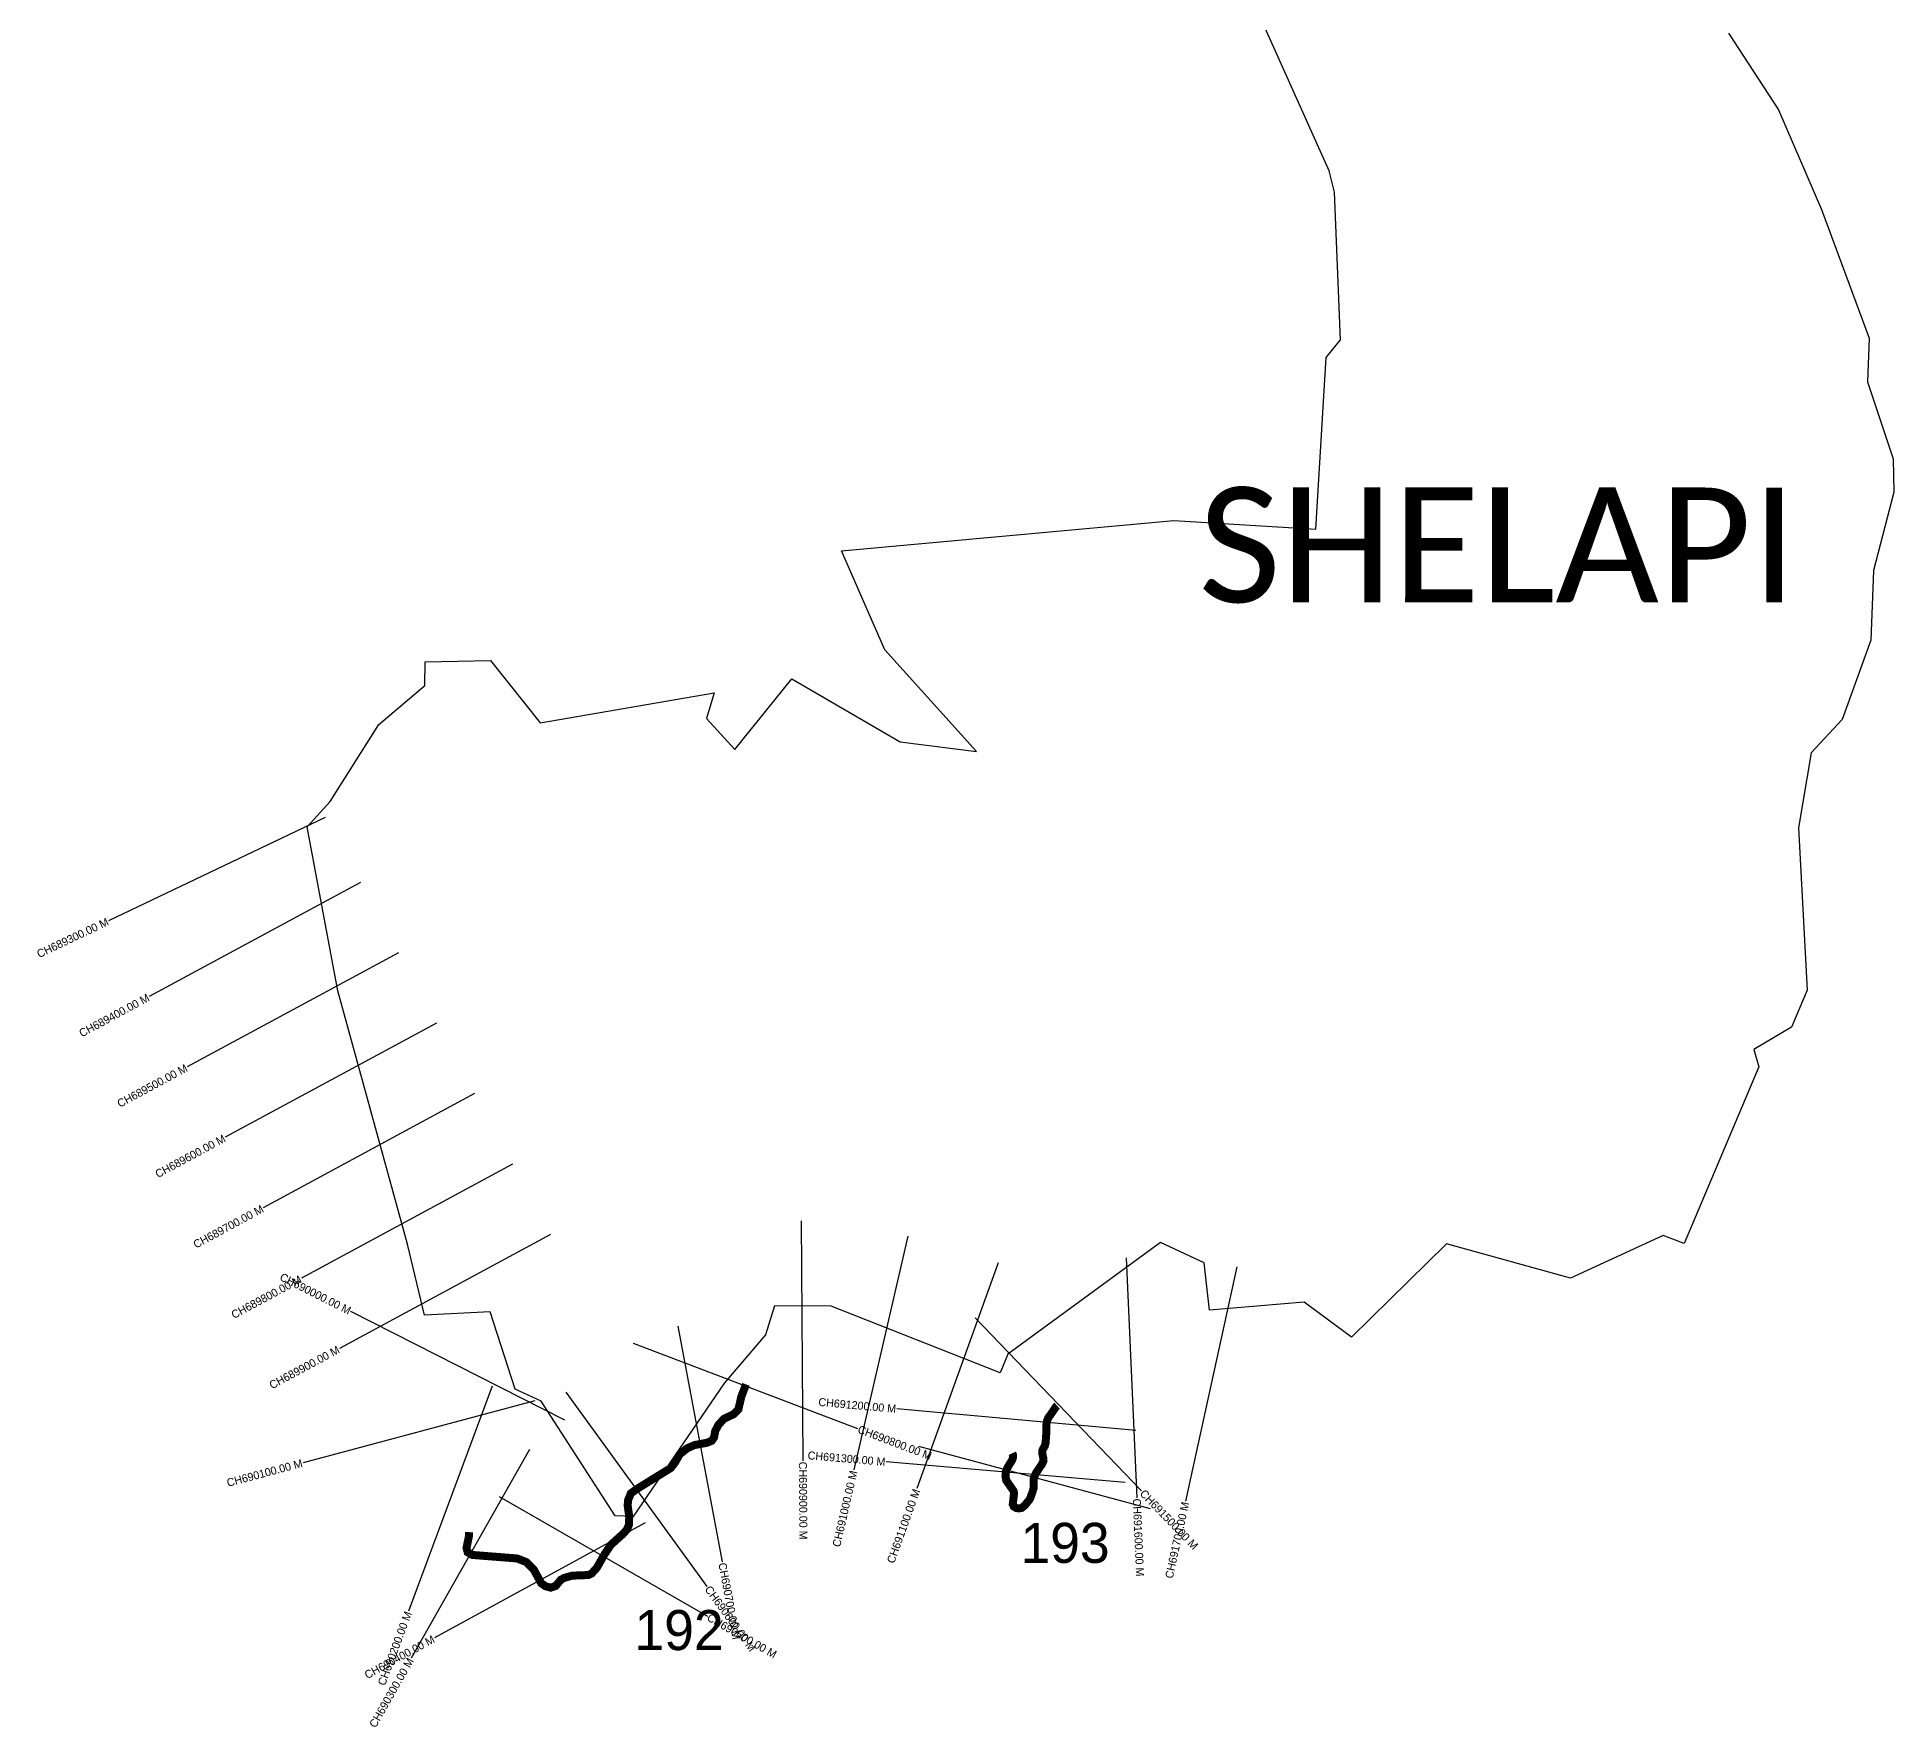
# Model space of a CAD drawing. Header units: metres. Extents: x 340059 to 343408, y 1762380 to 1766604.
# Drawn here: x 340059 to 342379, y 1762380 to 1764492 of the extents above; entities that cross this region are included whole.
import ezdxf
from ezdxf.enums import TextEntityAlignment as Align

# ---------------------------------------------------------------- set-up
doc = ezdxf.new("R2010")
doc.units = ezdxf.units.M
for name, color, linetype in [('CS', 134, 'Continuous'), ('CSMark', 6, 'Continuous'), ('UNPROTECTED', 10, 'Continuous'), ('VILLAGE NAME', 250, 'Continuous')]:
    doc.layers.add(name, color=color, linetype=linetype)

msp = doc.modelspace()

# ---------------------------------------------------------------- linework, layer by layer
at = {"color": 6}
msp.add_lwpolyline([(342172.4, 1764496.9), (342234.9, 1764401.1), (342288.7, 1764276.8), (342348.5, 1764115.8), (342346.4, 1764061.2), (342378.2, 1763965), (342379.2, 1763923.4), (342353.6, 1763825.5), (342350.3, 1763738.4), (342314.4, 1763639), (342275.7, 1763597.7), (342259.8, 1763503.8), (342270.7, 1763300.9), (342251.4, 1763254.6), (342204.2, 1763226.8), (342210.4, 1763204.9), (342117.1, 1762984.1), (342090.9, 1762994.2), (341975, 1762940.8), (341820.2, 1762983.8), (341701.4, 1762867.1), (341642.3, 1762911.1), (341523.6, 1762901.1), (341517.3, 1762960.2), (341462.5, 1762985.7), (341271.7, 1762846), (341262.2, 1762822.5), (341050.8, 1762905.9), (340980, 1762906.4), (340968.8, 1762870.3), (340917.5, 1762810.1), (340803.6, 1762643), (340781.1, 1762644), (340688.6, 1762787.4), (340656, 1762802.3), (340624.8, 1762899), (340542.6, 1762894.6), (340521.4, 1762983.6), (340434.4, 1763299.9), (340395.9, 1763505), (340424.7, 1763536.8), (340485.5, 1763632.8), (340543.1, 1763681.8), (340543.6, 1763711.1), (340625.2, 1763713), (340687.1, 1763635.1), (340904.8, 1763672.6), (340895, 1763640.3), (340930.6, 1763601.9), (341001.9, 1763690.1), (341137, 1763611.3), (341232.7, 1763599.1), (341118.1, 1763726.3), (341064, 1763850), (341479.4, 1763887.9), (341656.5, 1763877.1), (341669.6, 1764091.5), (341687.7, 1764113.7), (341680.2, 1764298.4), (341673.2, 1764324.9), (341516.7, 1764674.6)], dxfattribs=at)
at = {"layer": 'CS'}
for p, q in [((340418.5, 1763516.8), (340147.8, 1763387.7)), ((340462.6, 1763435.5), (340198.6, 1763292.9)), ((340510.1, 1763347.6), (340246.2, 1763204.9)), ((340557.6, 1763259.6), (340293.7, 1763117)), ((340605.2, 1763171.6), (340341.2, 1763029)), ((340652.7, 1763083.6), (340388.8, 1762941)), ((340700.2, 1762995.6), (340436.3, 1762853)), ((341013.4, 1763012.5), (341015.6, 1762712.6)), ((341146.9, 1762993.5), (341079.4, 1762701.2)), ((341259.5, 1762960.2), (341158.2, 1762677.9)), ((341419.8, 1762966.2), (341432.9, 1762666.5)), ((341557.8, 1762955.2), (341493.9, 1762662.1)), ((340718.2, 1762763.4), (340450.7, 1762899.1)), ((340859.4, 1762881), (340914.6, 1762586.2)), ((341231, 1762891.4), (341438.8, 1762675)), ((340803.5, 1762859.5), (341084, 1762753)), ((340627.4, 1762806), (340522.8, 1762524.8)), ((340680.7, 1762787.7), (340390.9, 1762710.3)), ((340719.3, 1762798.3), (340895.7, 1762555.7)), ((341431.9, 1762750.7), (341133.1, 1762777.5)), ((340674.1, 1762726.9), (340525.9, 1762466)), ((341159.9, 1762731.1), (341449.5, 1762652.9)), ((341418.6, 1762685.6), (341119.7, 1762711.2)), ((340636.2, 1762668.1), (340896.3, 1762518.6)), ((340818.3, 1762635.1), (340555.1, 1762491.2))]:
    msp.add_line(p, q, dxfattribs=at)
at = {"layer": 'UNPROTECTED', "const_width": 10, "flags": 128}
for points in [[(340598.5, 1762623.5), (340598.1, 1762617.9), (340595.2, 1762603.8), (340596.6, 1762598.4), (340602.6, 1762595), (340618.9, 1762593.7), (340634.5, 1762592.5), (340648.2, 1762591.4), (340658.4, 1762590.6), (340669.6, 1762586.2), (340679.2, 1762576.7), (340684.7, 1762566.7), (340688.6, 1762559.6), (340693.6, 1762556), (340700.4, 1762554.1), (340706.6, 1762556.2), (340713.2, 1762564.1), (340717.3, 1762566.3), (340727.4, 1762569.1), (340739.7, 1762569.6), (340747.5, 1762569.9), (340751.5, 1762571.7), (340758, 1762578.9), (340767.5, 1762595.5), (340775.4, 1762607.4), (340783.3, 1762614.6), (340791, 1762621.5), (340795.7, 1762626.8), (340798.1, 1762632.4), (340798.6, 1762643), (340796.6, 1762656.6), (340797.1, 1762663.3), (340800.6, 1762672), (340808.4, 1762677.6), (340827.4, 1762689.4), (340850.3, 1762703.5), (340856, 1762710.9), (340861.5, 1762720.6), (340870.8, 1762728.2), (340880.1, 1762732.3), (340887.6, 1762733.7), (340895.7, 1762735.2), (340901.7, 1762737.7), (340904.6, 1762741.9), (340906.1, 1762750.1), (340910.3, 1762758), (340917.1, 1762765.2), (340929.2, 1762771), (340935, 1762776.9), (340938.6, 1762792.7), (340944.5, 1762808.2)], [(341277.3, 1762722.1), (341278.1, 1762720.4), (341278.2, 1762716.7), (341277.1, 1762713.5), (341271.4, 1762704.3), (341269.2, 1762699), (341268.8, 1762693.5), (341269.8, 1762688.1), (341276, 1762679.2), (341278.9, 1762675), (341279.5, 1762672.2), (341278.7, 1762665), (341277.9, 1762658.4), (341279.2, 1762655.5), (341282.5, 1762653.6), (341285.9, 1762653.2), (341289.1, 1762653.8), (341293, 1762657), (341298.3, 1762663.5), (341300, 1762666.3), (341302.5, 1762673.6), (341304.2, 1762679), (341303.9, 1762685.7), (341304.2, 1762690.2), (341304.9, 1762692.7), (341307, 1762697.4), (341311.5, 1762704.2), (341314.6, 1762708.8), (341316.3, 1762712.6), (341316.1, 1762716), (341314.9, 1762721.3), (341314.8, 1762725.1), (341316, 1762728), (341317.9, 1762731), (341318.9, 1762734.9), (341319.8, 1762746.8), (341319.7, 1762756.2), (341320.7, 1762762.4), (341322.3, 1762766.4), (341324.8, 1762769.8), (341332.4, 1762780.8), (341333.3, 1762781.6)]]:
    msp.add_lwpolyline(points, dxfattribs=at)

# ---------------------------------------------------------------- texts
at = {"char_height": 50, "attachment_point": 1}
for s, insert in [('\\pxt1;193', (341287.5, 1762635.1)), ('\\pxt1;192', (340805, 1762526.1))]:
    msp.add_mtext_dynamic_manual_height_columns(s, width=70.183, gutter_width=1, heights=[0], dxfattribs=dict(at, insert=insert))
at = {"layer": 'CSMark'}
for s, rotation, p in [('CH689300.00 M', 25.4939, (340146.9, 1763387.3)), ('CH689400.00 M', 28.3828, (340197.7, 1763292.5)), ('CH689500.00 M', 28.3828, (340245.3, 1763204.5)), ('CH689600.00 M', 28.3828, (340292.8, 1763116.5)), ('CH689700.00 M', 28.3828, (340340.4, 1763028.5)), ('CH689800.00 M', 28.3828, (340387.9, 1762940.5)), ('CH690000.00 M', 333.1075, (340449.8, 1762899.5)), ('CH689900.00 M', 28.3828, (340435.4, 1762852.6)), ('CH691200.00 M', 354.8698, (341132.1, 1762777.6)), ('CH690100.00 M', 14.9469, (340389.9, 1762710)), ('CH691300.00 M', 355.1042, (341118.7, 1762711.3)), ('CH691000.00 M', 76.9926, (341079.1, 1762700.2)), ('CH691100.00 M', 70.2521, (341157.8, 1762676.9)), ('CH691700.00 M', 77.7104, (341493.7, 1762661.1)), ('CH690200.00 M', 69.5992, (340522.5, 1762523.8)), ('CH690400.00 M', 28.6634, (340554.2, 1762490.7)), ('CH690300.00 M', 60.39, (340525.4, 1762465.2))]:
    msp.add_text(s, height=10, rotation=rotation, dxfattribs=at).set_placement(p, align=Align.MIDDLE_RIGHT)
for s, rotation, p in [('CH690800.00 M', 339.204, (341084.9, 1762752.7)), ('CH690900.00 M', 270.4038, (341015.6, 1762711.6)), ('CH691600.00 M', 272.4882, (341432.9, 1762665.5)), ('CH691500.00 M', 313.8356, (341439.5, 1762674.3)), ('CH690700.00 M', 280.6156, (340914.8, 1762585.2)), ('CH690600.00 M', 306.0147, (340896.3, 1762554.9)), ('CH690500.00 M', 330.1111, (340897.2, 1762518.1))]:
    msp.add_text(s, height=10, rotation=rotation, dxfattribs=at).set_placement(p, align=Align.MIDDLE_LEFT)
at = {"layer": 'VILLAGE NAME', "insert": (341510.1, 1763929.4), "char_height": 143.7, "attachment_point": 1, "rotation": 359.9793}
msp.add_mtext_dynamic_manual_height_columns('{\\fCalibri|b0|i0|c0|p34;SHELAPI}', width=1418, gutter_width=718.5, heights=[0], dxfattribs=at)

doc.saveas('drawing.dxf')
